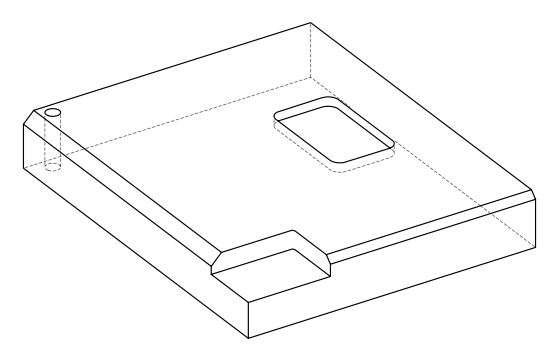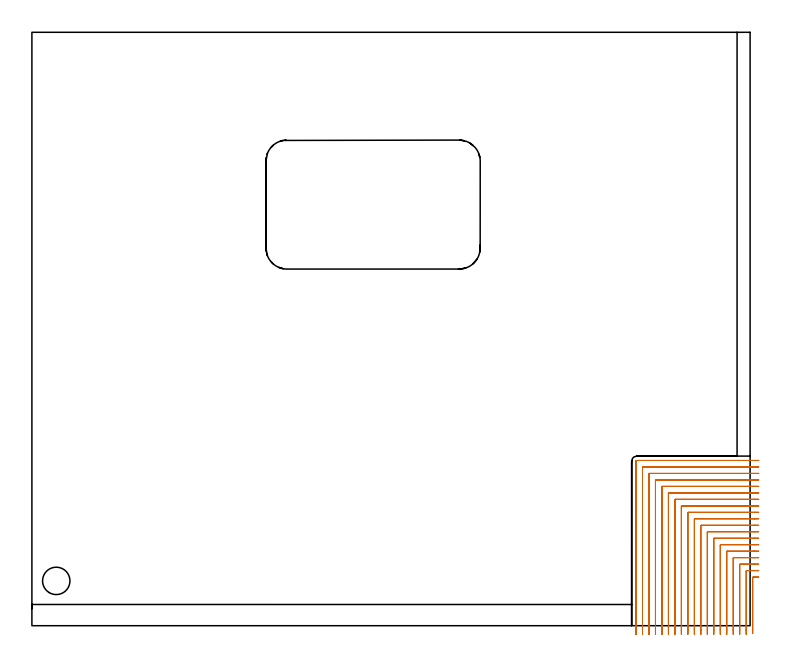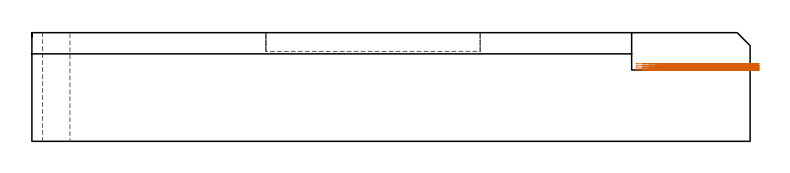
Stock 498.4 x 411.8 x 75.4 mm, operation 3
(PLAN: 5 operations, 3 tool changes, 126.8 min)
(1 AREA_MILL | FG_CHAMFER_SURFACE | UGT0205_001 | 9.58 min | 12131 mm3)
(2 AREA_MILL_1 | FG_CHAMFER_SURFACE_1 | UGT0205_001 | 20.18 min | 45742 mm3)
(3 MILL_CORNER_NOTCH_RECTANGULAR | CORNER_NOTCH_RECTANGULAR | NXT0201_008 | Follow Part, ap 1.5, ae 75% | 94.07 min | 249529 mm3)
(4 MILL_RECTANGULAR_POCKET | POCKET_RECTANGULAR_STRAIGHT | UGT0201_006 | Follow Part, ap 7, ae 75% | 2.63 min | 170627 mm3)
(5 INDEXABLE_INSERT_DRILL_THROUGH_HOLE_FROM_SOLID | STEP1HOLE | NXT0302_009 | 0.32 min | 21308 mm3)
(TOOL UGT0205_001 | Chamfer Mill 20 x 3 x 45 deg. | D20 FL50 Z2)
(TOOL NXT0201_008 | ENDMILL 6mm [2P460-0600-NA 1630] | D6 FL26 Z6)
(TOOL UGT0201_006 | End Mill 28 mm | D28 FL25 Z2)
(TOOL NXT0302_009 | Index. Insert Drill 19mm [880-D1900L25-05] | D19 PA176 FL95 Z2)
(OP 3 MILL_CORNER_NOTCH_RECTANGULAR, part 2 of 2)
G0 Z85.4
X504.4 Y83.2
Z53.817
G1 X501.4
X450.996 F500.
G3 X450.7 Y82.904 R0.3
G1 Y-3.
Y-6. F250.
G0 Z85.4
X504.4 Y87.7
Z53.817
G1 X501.4
X446.496 F500.
G3 X446.2 Y87.404 R0.3
G1 Y-3.
Y-6. F250.
G0 Z85.4
X504.4 Y92.2
Z53.817
G1 X501.4
X441.997 F500.
G3 X441.7 Y91.903 R0.3
G1 Y-3.
Y-6. F250.
G0 Z85.4
X504.4 Y96.7
Z53.817
G1 X501.4
X437.497 F500.
G3 X437.2 Y96.403 R0.3
G1 Y-3.
Y-6. F250.
G0 Z85.4
X504.4 Y101.2
Z53.817
G1 X501.4
X432.997 F500.
G3 X432.7 Y100.903 R0.3
G1 Y-3.
Y-6. F250.
G0 Z85.4
X504.4 Y105.7
Z53.817
G1 X501.4
X428.497 F500.
G3 X428.2 Y105.403 R0.3
G1 Y-3.
Y-6. F250.
G0 Z85.4
X504.4 Y110.2
Z53.817
G1 X501.4
X423.997 F500.
G3 X423.7 Y109.903 R0.3
G1 Y-3.
Y-6. F250.
G0 Z85.4
X504.4 Y114.7
Z53.817
G1 X501.4
X419.8 F500.
G3 X419.2 Y114.1 R0.6
G1 Y-3.
Y-6. F250.
G0 Z85.4
X504.4 Y33.7
Z52.378
G1 X501.4
X500.494 F500.
G3 X500.2 Y33.406 R0.3
G1 Y-2.4
Y-5.4 F250.
G0 Z85.4
X504.4 Y38.2
Z52.378
G1 X501.4
X495.995 F500.
G3 X495.7 Y37.905 R0.3
G1 Y-3.
Y-6. F250.
G0 Z85.4
X504.4 Y42.7
Z52.378
G1 X501.4
X491.495 F500.
G3 X491.2 Y42.405 R0.3
G1 Y-3.
Y-6. F250.
G0 Z85.4
X504.4 Y47.2
Z52.378
G1 X501.4
X486.995 F500.
G3 X486.7 Y46.905 R0.3
G1 Y-3.
Y-6. F250.
G0 Z85.4
X504.4 Y51.7
Z52.378
G1 X501.4
X482.495 F500.
G3 X482.2 Y51.405 R0.3
G1 Y-3.
Y-6. F250.
G0 Z85.4
X504.4 Y56.2
Z52.378
G1 X501.4
X477.995 F500.
G3 X477.7 Y55.905 R0.3
G1 Y-3.
Y-6. F250.
G0 Z85.4
X504.4 Y60.7
Z52.378
G1 X501.4
X473.495 F500.
G3 X473.2 Y60.405 R0.3
G1 Y-3.
Y-6. F250.
G0 Z85.4
X504.4 Y65.2
Z52.378
G1 X501.4
X468.996 F500.
G3 X468.7 Y64.904 R0.3
G1 Y-3.
Y-6. F250.
G0 Z85.4
X504.4 Y69.7
Z52.378
G1 X501.4
X464.496 F500.
G3 X464.2 Y69.404 R0.3
G1 Y-3.
Y-6. F250.
G0 Z85.4
X504.4 Y74.2
Z52.378
G1 X501.4
X459.996 F500.
G3 X459.7 Y73.904 R0.3
G1 Y-3.
Y-6. F250.
G0 Z85.4
X504.4 Y78.7
Z52.378
G1 X501.4
X455.496 F500.
G3 X455.2 Y78.404 R0.3
G1 Y-3.
Y-6. F250.
G0 Z85.4
X504.4 Y83.2
Z52.378
G1 X501.4
X450.996 F500.
G3 X450.7 Y82.904 R0.3
G1 Y-3.
Y-6. F250.
G0 Z85.4
X504.4 Y87.7
Z52.378
G1 X501.4
X446.496 F500.
G3 X446.2 Y87.404 R0.3
G1 Y-3.
Y-6. F250.
G0 Z85.4
X504.4 Y92.2
Z52.378
G1 X501.4
X441.997 F500.
G3 X441.7 Y91.903 R0.3
G1 Y-3.
Y-6. F250.
G0 Z85.4
X504.4 Y96.7
Z52.378
G1 X501.4
X437.497 F500.
G3 X437.2 Y96.403 R0.3
G1 Y-3.
Y-6. F250.
G0 Z85.4
X504.4 Y101.2
Z52.378
G1 X501.4
X432.997 F500.
G3 X432.7 Y100.903 R0.3
G1 Y-3.
Y-6. F250.
G0 Z85.4
X504.4 Y105.7
Z52.378
G1 X501.4
X428.497 F500.
G3 X428.2 Y105.403 R0.3
G1 Y-3.
Y-6. F250.
G0 Z85.4
X504.4 Y110.2
Z52.378
G1 X501.4
X423.997 F500.
G3 X423.7 Y109.903 R0.3
G1 Y-3.
Y-6. F250.
G0 Z85.4
X504.4 Y114.7
Z52.378
G1 X501.4
X419.8 F500.
G3 X419.2 Y114.1 R0.6
G1 Y-3.
Y-6. F250.
G0 Z85.4
X504.4 Y33.7
Z50.939
G1 X501.4
X500.494 F500.
G3 X500.2 Y33.406 R0.3
G1 Y-2.4
Y-5.4 F250.
G0 Z85.4
X504.4 Y38.2
Z50.939
G1 X501.4
X495.995 F500.
G3 X495.7 Y37.905 R0.3
G1 Y-3.
Y-6. F250.
G0 Z85.4
X504.4 Y42.7
Z50.939
G1 X501.4
X491.495 F500.
G3 X491.2 Y42.405 R0.3
G1 Y-3.
Y-6. F250.
G0 Z85.4
X504.4 Y47.2
Z50.939
G1 X501.4
X486.995 F500.
G3 X486.7 Y46.905 R0.3
G1 Y-3.
Y-6. F250.
G0 Z85.4
X504.4 Y51.7
Z50.939
G1 X501.4
X482.495 F500.
G3 X482.2 Y51.405 R0.3
G1 Y-3.
Y-6. F250.
G0 Z85.4
X504.4 Y56.2
Z50.939
G1 X501.4
X477.995 F500.
G3 X477.7 Y55.905 R0.3
G1 Y-3.
Y-6. F250.
G0 Z85.4
X504.4 Y60.7
Z50.939
G1 X501.4
X473.495 F500.
G3 X473.2 Y60.405 R0.3
G1 Y-3.
Y-6. F250.
G0 Z85.4
X504.4 Y65.2
Z50.939
G1 X501.4
X468.996 F500.
G3 X468.7 Y64.904 R0.3
G1 Y-3.
Y-6. F250.
G0 Z85.4
X504.4 Y69.7
Z50.939
G1 X501.4
X464.496 F500.
G3 X464.2 Y69.404 R0.3
G1 Y-3.
Y-6. F250.
G0 Z85.4
X504.4 Y74.2
Z50.939
G1 X501.4
X459.996 F500.
G3 X459.7 Y73.904 R0.3
G1 Y-3.
Y-6. F250.
G0 Z85.4
X504.4 Y78.7
Z50.939
G1 X501.4
X455.496 F500.
G3 X455.2 Y78.404 R0.3
G1 Y-3.
Y-6. F250.
G0 Z85.4
X504.4 Y83.2
Z50.939
G1 X501.4
X450.996 F500.
G3 X450.7 Y82.904 R0.3
G1 Y-3.
Y-6. F250.
G0 Z85.4
X504.4 Y87.7
Z50.939
G1 X501.4
X446.496 F500.
G3 X446.2 Y87.404 R0.3
G1 Y-3.
Y-6. F250.
G0 Z85.4
X504.4 Y92.2
Z50.939
G1 X501.4
X441.997 F500.
G3 X441.7 Y91.903 R0.3
G1 Y-3.
Y-6. F250.
G0 Z85.4
X504.4 Y96.7
Z50.939
G1 X501.4
X437.497 F500.
G3 X437.2 Y96.403 R0.3
G1 Y-3.
Y-6. F250.
G0 Z85.4
X504.4 Y101.2
Z50.939
G1 X501.4
X432.997 F500.
G3 X432.7 Y100.903 R0.3
G1 Y-3.
Y-6. F250.
G0 Z85.4
X504.4 Y105.7
Z50.939
G1 X501.4
X428.497 F500.
G3 X428.2 Y105.403 R0.3
G1 Y-3.
Y-6. F250.
G0 Z85.4
X504.4 Y110.2
Z50.939
G1 X501.4
X423.997 F500.
G3 X423.7 Y109.903 R0.3
G1 Y-3.
Y-6. F250.
G0 Z85.4
X504.4 Y114.7
Z50.939
G1 X501.4
X419.8 F500.
G3 X419.2 Y114.1 R0.6
G1 Y-3.
Y-6. F250.
G0 Z85.4
X504.4 Y33.7
Z49.5
G1 X501.4
X500.494 F500.
G3 X500.2 Y33.406 R0.3
G1 Y-2.4
Y-5.4 F250.
G0 Z85.4
X504.4 Y38.2
Z49.5
G1 X501.4
X495.995 F500.
G3 X495.7 Y37.905 R0.3
G1 Y-3.
Y-6. F250.
G0 Z85.4
X504.4 Y42.7
Z49.5
G1 X501.4
X491.495 F500.
G3 X491.2 Y42.405 R0.3
G1 Y-3.
Y-6. F250.
G0 Z85.4
X504.4 Y47.2
Z49.5
G1 X501.4
X486.995 F500.
G3 X486.7 Y46.905 R0.3
G1 Y-3.
Y-6. F250.
G0 Z85.4
X504.4 Y51.7
Z49.5
G1 X501.4
X482.495 F500.
G3 X482.2 Y51.405 R0.3
G1 Y-3.
Y-6. F250.
G0 Z85.4
X504.4 Y56.2
Z49.5
G1 X501.4
X477.995 F500.
G3 X477.7 Y55.905 R0.3
G1 Y-3.
Y-6. F250.
G0 Z85.4
X504.4 Y60.7
Z49.5
G1 X501.4
X473.495 F500.
G3 X473.2 Y60.405 R0.3
G1 Y-3.
Y-6. F250.
G0 Z85.4
X504.4 Y65.2
Z49.5
G1 X501.4
X468.996 F500.
G3 X468.7 Y64.904 R0.3
G1 Y-3.
Y-6. F250.
G0 Z85.4
X504.4 Y69.7
Z49.5
G1 X501.4
X464.496 F500.
G3 X464.2 Y69.404 R0.3
G1 Y-3.
Y-6. F250.
G0 Z85.4
X504.4 Y74.2
Z49.5
G1 X501.4
X459.996 F500.
G3 X459.7 Y73.904 R0.3
G1 Y-3.
Y-6. F250.
G0 Z85.4
X504.4 Y78.7
Z49.5
G1 X501.4
X455.496 F500.
G3 X455.2 Y78.404 R0.3
G1 Y-3.
Y-6. F250.
G0 Z85.4
X504.4 Y83.2
Z49.5
G1 X501.4
X450.996 F500.
G3 X450.7 Y82.904 R0.3
G1 Y-3.
Y-6. F250.
G0 Z85.4
X504.4 Y87.7
Z49.5
G1 X501.4
X446.496 F500.
G3 X446.2 Y87.404 R0.3
G1 Y-3.
Y-6. F250.
G0 Z85.4
X504.4 Y92.2
Z49.5
G1 X501.4
X441.997 F500.
G3 X441.7 Y91.903 R0.3
G1 Y-3.
Y-6. F250.
G0 Z85.4
X504.4 Y96.7
Z49.5
G1 X501.4
X437.497 F500.
G3 X437.2 Y96.403 R0.3
G1 Y-3.
Y-6. F250.
G0 Z85.4
X504.4 Y101.2
Z49.5
G1 X501.4
X432.997 F500.
G3 X432.7 Y100.903 R0.3
G1 Y-3.
Y-6. F250.
G0 Z85.4
X504.4 Y105.7
Z49.5
G1 X501.4
X428.497 F500.
G3 X428.2 Y105.403 R0.3
G1 Y-3.
Y-6. F250.
G0 Z85.4
X504.4 Y110.2
Z49.5
G1 X501.4
X423.997 F500.
G3 X423.7 Y109.903 R0.3
G1 Y-3.
Y-6. F250.
G0 Z85.4
X504.4 Y114.7
Z49.5
G1 X501.4
X419.8 F500.
G3 X419.2 Y114.1 R0.6
G1 Y-3.
Y-6. F250.
G0 Z85.4
M5
M2
